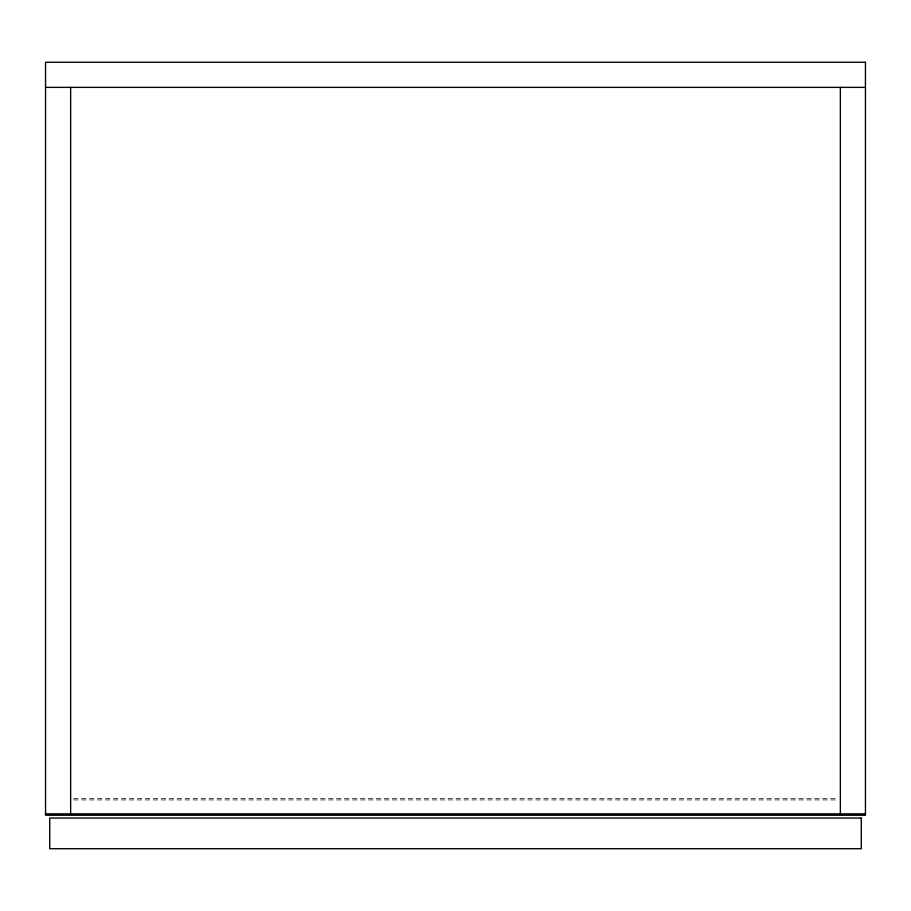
<?xml version="1.0" encoding="UTF-8"?>
<svg xmlns="http://www.w3.org/2000/svg" width="911" height="911" viewBox="0 0 911 911"><rect width="100%" height="100%" fill="white"/><g stroke="black" fill="none" stroke-linecap="round" stroke-linejoin="round"><path stroke-width="0.68" stroke-dasharray="4.55 3.42" d="M73.495 798.514L837.505 798.514M73.495 799.915L837.505 799.915"/><path stroke-width="1.37" d="M45.55 87.376L865.45 87.376M45.55 813.853L865.45 813.853M840.352 87.376L840.352 815.254M70.648 87.376L70.648 815.254M865.45 62.278L45.55 62.278L45.55 815.254L865.45 815.254L865.45 62.278M861.271 818.044L49.729 818.044L49.729 848.722L861.271 848.722L861.271 818.044"/></g></svg>
